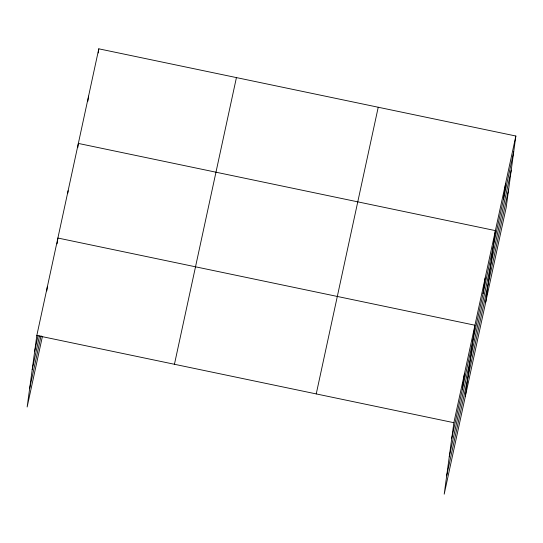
<?xml version="1.0" encoding="UTF-8"?>
<svg xmlns="http://www.w3.org/2000/svg" width="543" height="543" viewBox="0 0 543 543"><rect width="100%" height="100%" fill="white"/><g stroke="black" fill="none" stroke-linecap="round" stroke-linejoin="round"><path stroke-width="0.81" d="M515.85 136.015L453.867 422.692L444.201 494.178L506.185 207.494L515.85 136.015L98.799 48.822L36.815 335.506L27.15 406.985L42.334 336.775M46.793 290.919L47.35 286.765M57.103 243.841L57.891 238.031L474.942 325.223L465.276 396.709M67.78 193.22L68.119 190.729M77.785 147.581L78.348 143.427L495.392 230.619L485.727 302.105M87.898 101.107L88.57 96.125M98.242 52.976L98.799 48.822M462.269 389.731L464.401 373.957M483.032 293.695L485.17 277.921M503.49 199.091L505.621 183.317M34.684 351.28L38.078 335.588M32.2 369.661L39.517 335.798M29.634 388.605L41.064 335.737M174.439 364.278L236.429 77.595M316.236 393.919L378.227 107.242M451.728 438.472L513.719 151.789M449.244 456.853L511.235 170.169M446.685 475.797L508.669 189.113M36.815 335.506L453.867 422.692"/></g></svg>
